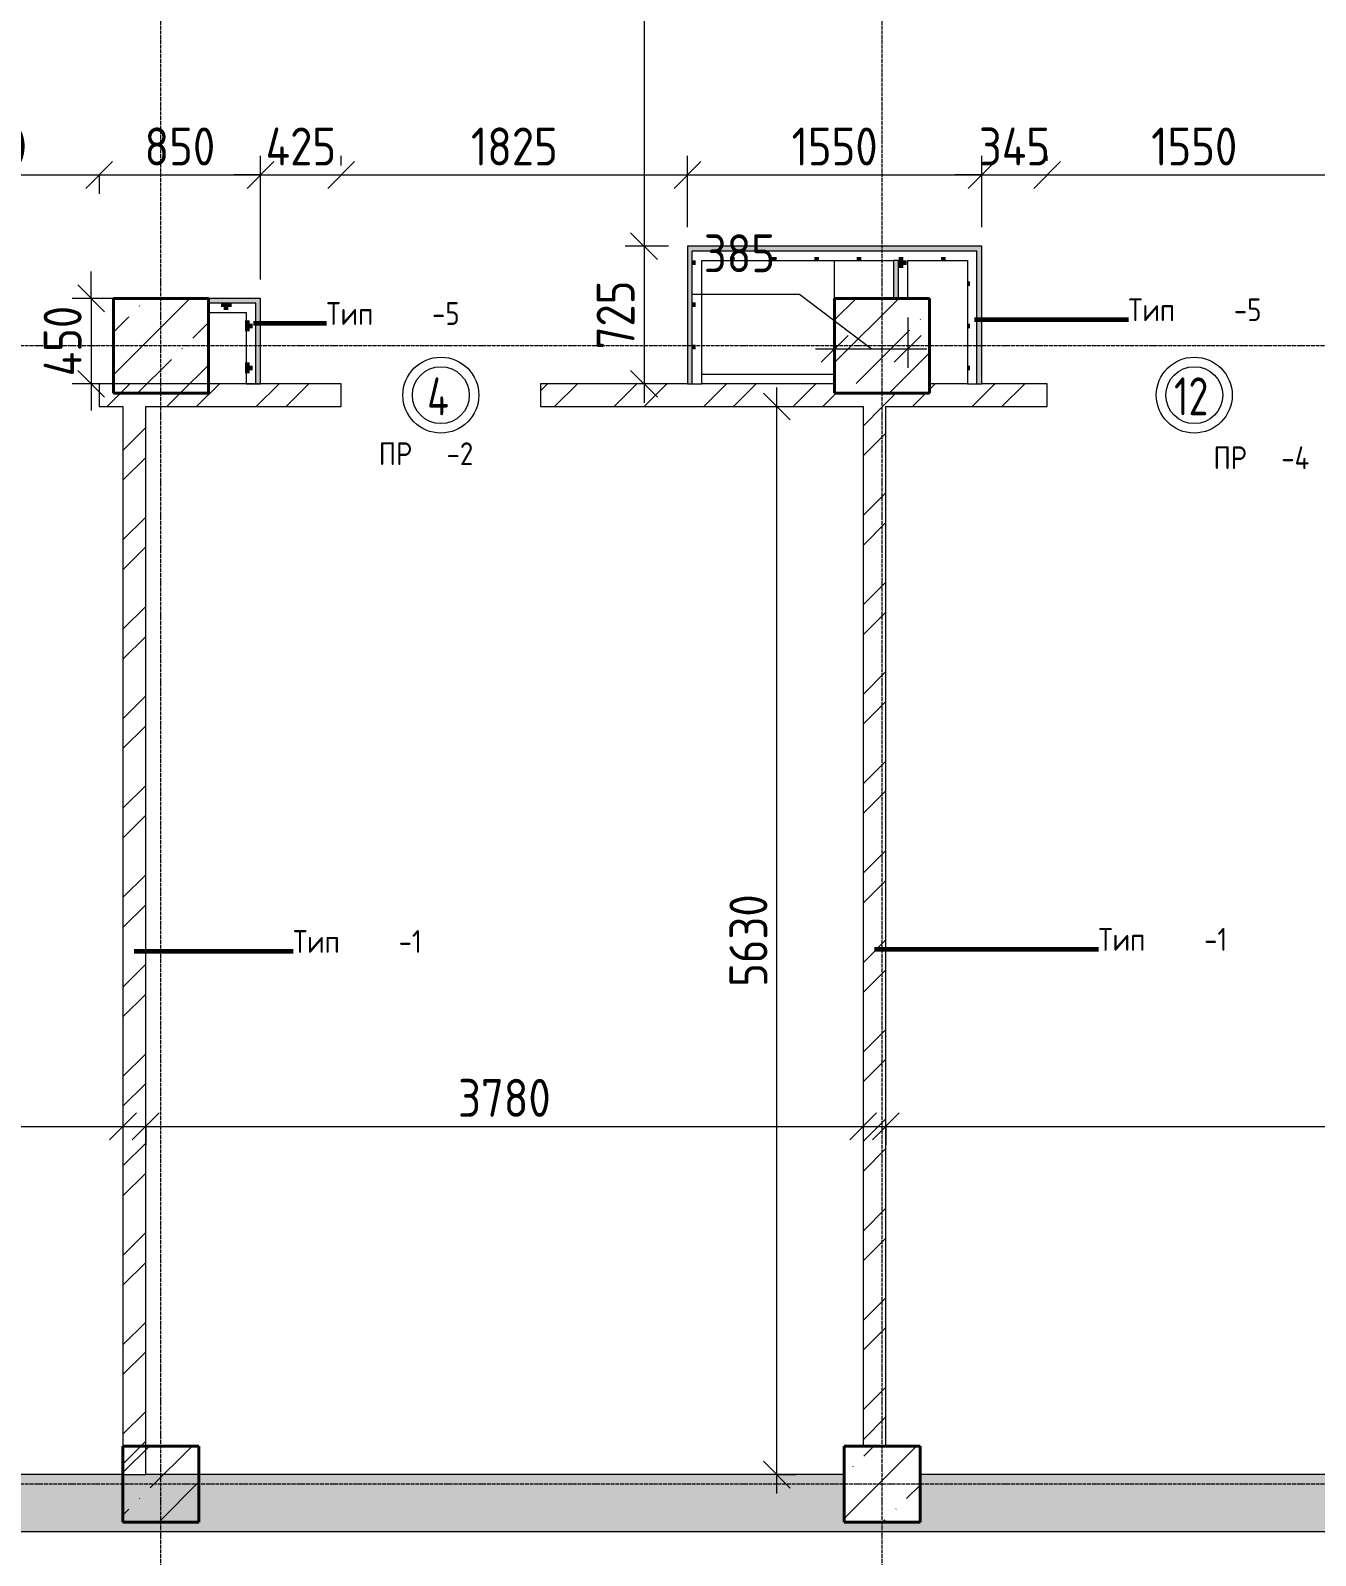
# Model space of a CAD drawing. Header units: millimetres. Extents: x -60946 to 138510, y -262288 to 24501.
# Drawn here: x 45113 to 51884, y -7371 to 667 of the extents above; entities that cross this region are included whole.
import ezdxf

# ---------------------------------------------------------------- set-up
doc = ezdxf.new("R2010")
doc.units = ezdxf.units.MM
doc.linetypes.add('ADSK_Линия сетки', pattern=[25, 20, -2.5, 0, -2.5])
for name, color, linetype, lineweight in [('0) 1 вып перегородка', 7, 'Continuous', 60), ('2)Тип-5', 1, 'Continuous', 60), ('Марки', 7, 'Continuous', 20), ('Марки дверей', 7, 'Continuous', 20), ('Несущие колонны', 7, 'Continuous', 18), ('Оси', 7, 'Continuous', 9), ('Перекрытие', 7, 'Continuous', 18), ('Размеры', 7, 'Continuous', 9), ('Стены внутренние', 7, 'Continuous', 18), ('Стены штриховка', 7, 'Continuous', 9)]:
    doc.layers.add(name, color=color, linetype=linetype, lineweight=lineweight)
doc.styles.add('GOST Common_3', font='', dxfattribs={"width": 0.9, "height": 200})
doc.styles.add('GOST Common_9', font='', dxfattribs={"width": 0.9, "height": 120})
doc.styles.add('GOST Common_B', font='', dxfattribs={"width": 0.8, "height": 200})
doc.styles.get('GOST Common_3').set_extended_font_data('GOST Common')
doc.styles.get('GOST Common_9').set_extended_font_data('GOST Common')
doc.styles.get('GOST Common_B').set_extended_font_data('GOST Common', bold=True)
doc.dimstyles.new('ADSK_Основной_2_0', dxfattribs={"dimscale": 304.8, "dimtxt": 201.142999, "dimasz": 0.463911, "dimexe": 0.328084, "dimexo": 0.328084, "dimgap": 0.164042, "dimtad": 1, "dimdec": 3, "dimrnd": 0.001, "dimdsep": 46, "dimtxsty": 'GOST Common_3', "dimblk1": 'OBLIQUE', "dimblk2": 'OBLIQUE', "dimsah": 1, "dimcen": 0.09, "dimdle": 0.328084, "dimazin": 2, "dimtfac": 1, "dimtdec": 4, "dimtix": 1, "dimtmove": 0, "dimatfit": 3, "dimfxl": 1, "dimtvp": 1, "dimtolj": 1, "dimtzin": 0, "dimlwd": 20, "dimlwe": 20, "dimarcsym": 2})
doc.dimstyles.new('ADSK_Основной_2_0_1', dxfattribs={"dimscale": 304.8, "dimtxt": 201.142999, "dimasz": 0.463911, "dimexe": 0.328084, "dimexo": 0.328084, "dimgap": 0.164042, "dimtad": 1, "dimdec": 3, "dimrnd": 0.001, "dimdsep": 46, "dimtxsty": 'GOST Common_3', "dimblk1": 'OBLIQUE', "dimblk2": 'OBLIQUE', "dimsah": 1, "dimcen": 0.09, "dimdle": 0.328084, "dimazin": 2, "dimtfac": 1, "dimtdec": 4, "dimtix": 1, "dimtmove": 1, "dimatfit": 3, "dimfxl": 1, "dimtvp": 1, "dimtolj": 1, "dimtzin": 0, "dimlwd": 20, "dimlwe": 20, "dimarcsym": 2})
doc.dimstyles.new('ADSK_Основной_2_0_2', dxfattribs={"dimscale": 304.8, "dimtxt": 201.142999, "dimasz": 0.463911, "dimexe": 0.328084, "dimexo": 0.328084, "dimgap": 0.164042, "dimtad": 1, "dimdec": 3, "dimrnd": 0.001, "dimdsep": 46, "dimtxsty": 'GOST Common_3', "dimblk1": 'OBLIQUE', "dimblk2": 'OBLIQUE', "dimsah": 1, "dimcen": 0.09, "dimdle": 0.328084, "dimazin": 2, "dimtfac": 1, "dimtdec": 4, "dimtix": 1, "dimtmove": 0, "dimatfit": 3, "dimfxl": 1, "dimtvp": 1, "dimtolj": 1, "dimtzin": 0, "dimlwd": 20, "dimlwe": 20, "dimarcsym": 2})
pattern_1 = [(45, (0, 0), (-224.5064, 224.5064), []), (45, (224.5, 0), (-224.5064, 224.5064), [396.875, -79.375, 3.353, -76.022])]
pattern_2 = [(45, (0, 0), (-235.7317, 235.7317), []), (45, (157.15, 0), (-235.7317, 235.7317), [])]
pattern_3 = [(0, (0, 0), (111.125, 111.125), [55.562, -166.687]), (90, (27.78, -27.78), (-111.125, 111.125), [55.562, -166.687])]

# ---------------------------------------------------------------- blocks, each defined once
blk = doc.blocks.new('ADSK_КолоннаЖБ_Прямоугольная - 400x400 мм-1809659-Кладочный план подвала')
at = {"layer": 'Несущие колонны', "lineweight": 40}
for p, q in [((-200, 200), (200, 200)), ((-200, -200), (-200, 200)), ((200, 200), (200, -200)), ((200, -200), (-200, -200))]:
    blk.add_line(p, q, dxfattribs=at)
blk = doc.blocks.new('ADSK_КолоннаЖБ_Прямоугольная - 500x500 мм-1807509-Кладочный план подвала')
at = {"layer": 'Несущие колонны', "lineweight": 40}
for p, q in [((-250, 250), (250, 250)), ((-250, -250), (-250, 250)), ((250, 250), (250, -250)), ((250, -250), (-250, -250))]:
    blk.add_line(p, q, dxfattribs=at)
blk = doc.blocks.new('ADSK_КолоннаЖБ_Прямоугольная - 500x500 мм-V13-Кладочный план подвала')
at = {"layer": 'Несущие колонны', "lineweight": 9}
h = blk.add_hatch(dxfattribs=at)
h.set_pattern_fill('FP_19', color=256, style=0, pattern_type=2)
h.set_pattern_definition([(315, (995.03, 49600), (224.5064, 224.5064), []), (315, (995.03, 49375.5), (224.5064, 224.5064), [396.875, -79.375, 3.353, -76.022])])
h.paths.add_polyline_path([(-250, -250), (250, -250), (250, 250), (-250, 250)])
at = {"layer": 'Несущие колонны', "lineweight": 40}
for p, q in [((-250, -250), (-250, 250)), ((-250, 250), (250, 250)), ((250, 250), (-250, 250)), ((-250, 250), (-250, -250)), ((250, 250), (250, -250)), ((250, -250), (250, 250)), ((250, -250), (-250, -250)), ((-250, -250), (250, -250))]:
    blk.add_line(p, q, dxfattribs=at)
blk = doc.blocks.new('_Oblique')
at = {"color": 0, "linetype": 'ByBlock', "lineweight": -2}
blk.add_line((-0.5, -0.5), (0.5, 0.5), dxfattribs=at)
blk = doc.blocks.new('DIMBLOCK36-Кладочный план подвала')
at = {"layer": 'Defpoints', "color": 0, "transparency": 16777216}
for p in [(42400, -5009.4), (45600, -5009.4), (45600, -5109.3)]:
    blk.add_point(p, dxfattribs=at)
at = {"layer": 'Размеры', "color": 0, "lineweight": 20, "transparency": 16777216}
for p, q in [((42300, -5109.3), (45700, -5109.3)), ((42400, -5109.4), (42400, -5209.3)), ((45600, -5109.4), (45600, -5209.3))]:
    blk.add_line(p, q, dxfattribs=at)
at = {"layer": 'Размеры', "color": 0, "lineweight": 20, "transparency": 16777216, "xscale": 141.4, "yscale": 141.4, "zscale": 141.4, "rotation": 180}
blk.add_blockref('_Oblique', (42400, -5109.3), dxfattribs=at)
at = {"layer": 'Размеры', "color": 0, "lineweight": 20, "transparency": 16777216, "xscale": 141.4, "yscale": 141.4, "zscale": 141.4}
blk.add_blockref('_Oblique', (45600, -5109.3), dxfattribs=at)
at = {"layer": 'Размеры', "color": 0, "lineweight": 9, "transparency": 16777216, "insert": (44000, -4959.3), "char_height": 200, "width": 605.475, "attachment_point": 5, "style": 'GOST Common_3'}
blk.add_mtext('\\A1;3200', dxfattribs=at)
blk = doc.blocks.new('М_двери1 - Марка экземпляра 2-3719212-Кладочный план подвала')
at = {"layer": 'Марки дверей'}
for radius in [2, 1.5]:
    blk.add_circle((0, 0), radius, dxfattribs=at)
blk = doc.blocks.new('DIMBLOCK397-Кладочный план подвала')
at = {"layer": 'Defpoints', "color": 0, "transparency": 16777216}
for p in [(44275, 5.8), (45475, 5.8), (45475, -94.2)]:
    blk.add_point(p, dxfattribs=at)
at = {"layer": 'Размеры', "color": 0, "lineweight": 20, "transparency": 16777216}
for p, q in [((44175, -94.2), (45575, -94.2)), ((44275, -94.2), (44275, -194.2)), ((45475, -94.2), (45475, -194.2))]:
    blk.add_line(p, q, dxfattribs=at)
at = {"layer": 'Размеры', "color": 0, "lineweight": 20, "transparency": 16777216, "xscale": 141.4, "yscale": 141.4, "zscale": 141.4, "rotation": 180}
blk.add_blockref('_Oblique', (44275, -94.2), dxfattribs=at)
at = {"layer": 'Размеры', "color": 0, "lineweight": 20, "transparency": 16777216, "xscale": 141.4, "yscale": 141.4, "zscale": 141.4}
blk.add_blockref('_Oblique', (45475, -94.2), dxfattribs=at)
at = {"layer": 'Размеры', "color": 0, "lineweight": 9, "transparency": 16777216, "insert": (44875, 55.8), "char_height": 200, "width": 560.473, "attachment_point": 5, "style": 'GOST Common_3'}
blk.add_mtext('\\A1;1200', dxfattribs=at)
blk = doc.blocks.new('DIMBLOCK398-Кладочный план подвала')
at = {"layer": 'Defpoints', "color": 0, "transparency": 16777216}
for p in [(45475, 5.8), (46325, -94.2), (46325, -745)]:
    blk.add_point(p, dxfattribs=at)
at = {"layer": 'Размеры', "color": 0, "lineweight": 20, "transparency": 16777216}
for p, q in [((46325, -645), (46325, 5.8)), ((45375, -94.2), (46425, -94.2)), ((45475, -94.2), (45475, -194.2))]:
    blk.add_line(p, q, dxfattribs=at)
at = {"layer": 'Размеры', "color": 0, "lineweight": 20, "transparency": 16777216, "xscale": 141.4, "yscale": 141.4, "zscale": 141.4, "rotation": 180}
blk.add_blockref('_Oblique', (45475, -94.2), dxfattribs=at)
at = {"layer": 'Размеры', "color": 0, "lineweight": 20, "transparency": 16777216, "xscale": 141.4, "yscale": 141.4, "zscale": 141.4}
blk.add_blockref('_Oblique', (46325, -94.2), dxfattribs=at)
at = {"layer": 'Размеры', "color": 0, "lineweight": 9, "transparency": 16777216, "insert": (45900, 55.8), "char_height": 200, "width": 454.106, "attachment_point": 5, "style": 'GOST Common_3'}
blk.add_mtext('\\A1;850', dxfattribs=at)
blk = doc.blocks.new('DIMBLOCK399-Кладочный план подвала')
at = {"layer": 'Defpoints', "color": 0, "transparency": 16777216}
for p in [(46750, -94.2), (46750, -145), (46325, -745)]:
    blk.add_point(p, dxfattribs=at)
at = {"layer": 'Размеры', "color": 0, "lineweight": 20, "transparency": 16777216}
for p, q in [((46325, -645), (46325, 5.8)), ((46750, -45), (46750, 5.8)), ((46325, -94.2), (46183.6, -94.2)), ((46325, -94.2), (46750, -94.2)), ((46750, -94.2), (46891.4, -94.2))]:
    blk.add_line(p, q, dxfattribs=at)
at = {"layer": 'Размеры', "color": 0, "lineweight": 20, "transparency": 16777216, "xscale": 141.4, "yscale": 141.4, "zscale": 141.4}
blk.add_blockref('_Oblique', (46325, -94.2), dxfattribs=at)
at = {"layer": 'Размеры', "color": 0, "lineweight": 20, "transparency": 16777216, "xscale": 141.4, "yscale": 141.4, "zscale": 141.4, "rotation": 180}
blk.add_blockref('_Oblique', (46750, -94.2), dxfattribs=at)
at = {"layer": 'Размеры', "color": 0, "lineweight": 9, "transparency": 16777216, "insert": (46537.5, 55.8), "char_height": 200, "width": 474.561, "attachment_point": 5, "style": 'GOST Common_3'}
blk.add_mtext('\\A1;425', dxfattribs=at)
blk = doc.blocks.new('DIMBLOCK400-Кладочный план подвала')
at = {"layer": 'Defpoints', "color": 0, "transparency": 16777216}
for p in [(46750, -145), (48575, -94.2), (48575, -470)]:
    blk.add_point(p, dxfattribs=at)
at = {"layer": 'Размеры', "color": 0, "lineweight": 20, "transparency": 16777216}
for p, q in [((46750, -45), (46750, 5.8)), ((48575, -370), (48575, 5.8)), ((46650, -94.2), (48675, -94.2))]:
    blk.add_line(p, q, dxfattribs=at)
at = {"layer": 'Размеры', "color": 0, "lineweight": 20, "transparency": 16777216, "xscale": 141.4, "yscale": 141.4, "zscale": 141.4, "rotation": 180}
blk.add_blockref('_Oblique', (46750, -94.2), dxfattribs=at)
at = {"layer": 'Размеры', "color": 0, "lineweight": 20, "transparency": 16777216, "xscale": 141.4, "yscale": 141.4, "zscale": 141.4}
blk.add_blockref('_Oblique', (48575, -94.2), dxfattribs=at)
at = {"layer": 'Размеры', "color": 0, "lineweight": 9, "transparency": 16777216, "insert": (47662.5, 55.8), "char_height": 200, "width": 560.473, "attachment_point": 5, "style": 'GOST Common_3'}
blk.add_mtext('\\A1;1825', dxfattribs=at)
blk = doc.blocks.new('DIMBLOCK401-Кладочный план подвала')
at = {"layer": 'Defpoints', "color": 0, "transparency": 16777216}
for p in [(50125, -94.2), (48575, -470), (50125, -470)]:
    blk.add_point(p, dxfattribs=at)
at = {"layer": 'Размеры', "color": 0, "lineweight": 20, "transparency": 16777216}
for p, q in [((48575, -370), (48575, 5.8)), ((50125, -370), (50125, 5.8)), ((48475, -94.2), (50225, -94.2))]:
    blk.add_line(p, q, dxfattribs=at)
at = {"layer": 'Размеры', "color": 0, "lineweight": 20, "transparency": 16777216, "xscale": 141.4, "yscale": 141.4, "zscale": 141.4, "rotation": 180}
blk.add_blockref('_Oblique', (48575, -94.2), dxfattribs=at)
at = {"layer": 'Размеры', "color": 0, "lineweight": 20, "transparency": 16777216, "xscale": 141.4, "yscale": 141.4, "zscale": 141.4}
blk.add_blockref('_Oblique', (50125, -94.2), dxfattribs=at)
at = {"layer": 'Размеры', "color": 0, "lineweight": 9, "transparency": 16777216, "insert": (49350, 55.8), "char_height": 200, "width": 560.473, "attachment_point": 5, "style": 'GOST Common_3'}
blk.add_mtext('\\A1;1550', dxfattribs=at)
blk = doc.blocks.new('DIMBLOCK402-Кладочный план подвала')
at = {"layer": 'Defpoints', "color": 0, "transparency": 16777216}
for p in [(50470, -94.2), (50470, -120), (50125, -470)]:
    blk.add_point(p, dxfattribs=at)
at = {"layer": 'Размеры', "color": 0, "lineweight": 20, "transparency": 16777216}
for p, q in [((50125, -370), (50125, 5.8)), ((50470, -20), (50470, 5.8)), ((50125, -94.2), (49983.6, -94.2)), ((50125, -94.2), (50470, -94.2)), ((50470, -94.2), (50611.4, -94.2))]:
    blk.add_line(p, q, dxfattribs=at)
at = {"layer": 'Размеры', "color": 0, "lineweight": 20, "transparency": 16777216, "xscale": 141.4, "yscale": 141.4, "zscale": 141.4}
blk.add_blockref('_Oblique', (50125, -94.2), dxfattribs=at)
at = {"layer": 'Размеры', "color": 0, "lineweight": 20, "transparency": 16777216, "xscale": 141.4, "yscale": 141.4, "zscale": 141.4, "rotation": 180}
blk.add_blockref('_Oblique', (50470, -94.2), dxfattribs=at)
at = {"layer": 'Размеры', "color": 0, "lineweight": 9, "transparency": 16777216, "insert": (50297.5, 55.8), "char_height": 200, "width": 474.561, "attachment_point": 5, "style": 'GOST Common_3'}
blk.add_mtext('\\A1;345', dxfattribs=at)
blk = doc.blocks.new('DIMBLOCK403-Кладочный план подвала')
at = {"layer": 'Defpoints', "color": 0, "transparency": 16777216}
for p in [(50470, -120), (52020, -94.2), (52020, -120)]:
    blk.add_point(p, dxfattribs=at)
at = {"layer": 'Размеры', "color": 0, "lineweight": 20, "transparency": 16777216}
for p, q in [((50470, -20), (50470, 5.8)), ((52020, -20), (52020, 5.8)), ((50370, -94.2), (52120, -94.2))]:
    blk.add_line(p, q, dxfattribs=at)
at = {"layer": 'Размеры', "color": 0, "lineweight": 20, "transparency": 16777216, "xscale": 141.4, "yscale": 141.4, "zscale": 141.4, "rotation": 180}
blk.add_blockref('_Oblique', (50470, -94.2), dxfattribs=at)
at = {"layer": 'Размеры', "color": 0, "lineweight": 20, "transparency": 16777216, "xscale": 141.4, "yscale": 141.4, "zscale": 141.4}
blk.add_blockref('_Oblique', (52020, -94.2), dxfattribs=at)
at = {"layer": 'Размеры', "color": 0, "lineweight": 9, "transparency": 16777216, "insert": (51245, 55.8), "char_height": 200, "width": 560.473, "attachment_point": 5, "style": 'GOST Common_3'}
blk.add_mtext('\\A1;1550', dxfattribs=at)
blk = doc.blocks.new('DIMBLOCK406-Кладочный план подвала')
at = {"layer": 'Defpoints', "color": 0, "transparency": 16777216}
for p in [(45720, -5009.4), (49500, -5009.4), (49500, -5109.3)]:
    blk.add_point(p, dxfattribs=at)
at = {"layer": 'Размеры', "color": 0, "lineweight": 20, "transparency": 16777216}
for p, q in [((45620, -5109.3), (49600, -5109.3)), ((45720, -5109.4), (45720, -5209.3)), ((49500, -5109.4), (49500, -5209.3))]:
    blk.add_line(p, q, dxfattribs=at)
at = {"layer": 'Размеры', "color": 0, "lineweight": 20, "transparency": 16777216, "xscale": 141.4, "yscale": 141.4, "zscale": 141.4, "rotation": 180}
blk.add_blockref('_Oblique', (45720, -5109.3), dxfattribs=at)
at = {"layer": 'Размеры', "color": 0, "lineweight": 20, "transparency": 16777216, "xscale": 141.4, "yscale": 141.4, "zscale": 141.4}
blk.add_blockref('_Oblique', (49500, -5109.3), dxfattribs=at)
at = {"layer": 'Размеры', "color": 0, "lineweight": 9, "transparency": 16777216, "insert": (47610, -4959.3), "char_height": 200, "width": 605.475, "attachment_point": 5, "style": 'GOST Common_3'}
blk.add_mtext('\\A1;3780', dxfattribs=at)
blk = doc.blocks.new('DIMBLOCK407-Кладочный план подвала')
at = {"layer": 'Defpoints', "color": 0, "transparency": 16777216}
for p in [(49620, -5009.4), (61550, -5009.4), (61550, -5109.3)]:
    blk.add_point(p, dxfattribs=at)
at = {"layer": 'Размеры', "color": 0, "lineweight": 20, "transparency": 16777216}
for p, q in [((49520, -5109.3), (61650, -5109.3)), ((49620, -5109.4), (49620, -5209.3)), ((61550, -5109.4), (61550, -5209.3))]:
    blk.add_line(p, q, dxfattribs=at)
at = {"layer": 'Размеры', "color": 0, "lineweight": 20, "transparency": 16777216, "xscale": 141.4, "yscale": 141.4, "zscale": 141.4, "rotation": 180}
blk.add_blockref('_Oblique', (49620, -5109.3), dxfattribs=at)
at = {"layer": 'Размеры', "color": 0, "lineweight": 20, "transparency": 16777216, "xscale": 141.4, "yscale": 141.4, "zscale": 141.4}
blk.add_blockref('_Oblique', (61550, -5109.3), dxfattribs=at)
at = {"layer": 'Размеры', "color": 0, "lineweight": 9, "transparency": 16777216, "insert": (55585, -4959.3), "char_height": 200, "width": 666.84, "attachment_point": 5, "style": 'GOST Common_3'}
blk.add_mtext('\\A1;11930', dxfattribs=at)
blk = doc.blocks.new('DIMBLOCK408-Кладочный план подвала')
at = {"layer": 'Defpoints', "color": 0, "transparency": 16777216}
for p in [(48945.8, -1315), (49045.8, -1315), (48945.8, -6945)]:
    blk.add_point(p, dxfattribs=at)
at = {"layer": 'Размеры', "color": 0, "lineweight": 20, "transparency": 16777216}
for p, q in [((49045.8, -7045), (49045.8, -1215)), ((49045.8, -1315), (49145.8, -1315)), ((49045.8, -6945), (49145.8, -6945))]:
    blk.add_line(p, q, dxfattribs=at)
at = {"layer": 'Размеры', "color": 0, "lineweight": 20, "transparency": 16777216, "xscale": 141.4, "yscale": 141.4, "zscale": 141.4}
for p, rotation in [((49045.8, -1315), 90), ((49045.8, -6945), 270)]:
    blk.add_blockref('_Oblique', p, dxfattribs=dict(at, rotation=rotation))
at = {"layer": 'Размеры', "color": 0, "lineweight": 9, "transparency": 16777216, "insert": (48895.8, -4130), "char_height": 200, "width": 605.475, "attachment_point": 5, "rotation": 90, "style": 'GOST Common_3'}
blk.add_mtext('\\A1;5630', dxfattribs=at)
blk = doc.blocks.new('DIMBLOCK410-Кладочный план подвала')
at = {"layer": 'Defpoints', "color": 0, "transparency": 16777216}
for p in [(49735, -745), (49350, -910.9), (49735, -1010.9)]:
    blk.add_point(p, dxfattribs=at)
at = {"layer": 'Размеры', "color": 0, "lineweight": 20, "transparency": 16777216}
for p, q in [((49164.7, -723.7), (48601.9, -723.7)), ((49542.5, -1010.9), (49164.7, -723.7)), ((49735, -845), (49735, -1110.9)), ((49250, -1010.9), (49835, -1010.9)), ((49350, -1010.9), (49350, -1110.9))]:
    blk.add_line(p, q, dxfattribs=at)
at = {"layer": 'Размеры', "color": 0, "lineweight": 20, "transparency": 16777216, "xscale": 141.4, "yscale": 141.4, "zscale": 141.4, "rotation": 180}
blk.add_blockref('_Oblique', (49350, -1010.9), dxfattribs=at)
at = {"layer": 'Размеры', "color": 0, "lineweight": 20, "transparency": 16777216, "xscale": 141.4, "yscale": 141.4, "zscale": 141.4}
blk.add_blockref('_Oblique', (49735, -1010.9), dxfattribs=at)
at = {"layer": 'Размеры', "color": 0, "lineweight": 9, "transparency": 16777216, "insert": (48660.6, -407.1), "char_height": 200, "width": 454.106, "attachment_point": 1, "line_spacing_factor": 1.022761, "style": 'GOST Common_3'}
blk.add_mtext('\\A1;385', dxfattribs=at)
blk = doc.blocks.new('DIMBLOCK507-Кладочный план подвала')
at = {"layer": 'Defpoints', "color": 0, "transparency": 16777216}
for p in [(48445.8, 2605), (48345.8, -470), (48575, -470)]:
    blk.add_point(p, dxfattribs=at)
at = {"layer": 'Размеры', "color": 0, "lineweight": 20, "transparency": 16777216}
for p, q in [((48345.8, 2705), (48345.8, -570)), ((48345.8, 2605), (48245.8, 2605)), ((48475, -470), (48245.8, -470))]:
    blk.add_line(p, q, dxfattribs=at)
at = {"layer": 'Размеры', "color": 0, "lineweight": 20, "transparency": 16777216, "xscale": 141.4, "yscale": 141.4, "zscale": 141.4}
for p, rotation in [((48345.8, 2605), 90), ((48345.8, -470), 270)]:
    blk.add_blockref('_Oblique', p, dxfattribs=dict(at, rotation=rotation))
at = {"layer": 'Размеры', "color": 0, "lineweight": 9, "transparency": 16777216, "insert": (48195.8, 1067.5), "char_height": 200, "width": 605.475, "attachment_point": 5, "rotation": 90, "style": 'GOST Common_3'}
blk.add_mtext('\\A1;3075', dxfattribs=at)
blk = doc.blocks.new('DIMBLOCK508-Кладочный план подвала')
at = {"layer": 'Defpoints', "color": 0, "transparency": 16777216}
for p in [(48575, -470), (48345.8, -1195), (48445.8, -1195)]:
    blk.add_point(p, dxfattribs=at)
at = {"layer": 'Размеры', "color": 0, "lineweight": 20, "transparency": 16777216}
for p, q in [((48345.8, -370), (48345.8, -1295)), ((48475, -470), (48245.8, -470)), ((48345.8, -1195), (48245.8, -1195))]:
    blk.add_line(p, q, dxfattribs=at)
at = {"layer": 'Размеры', "color": 0, "lineweight": 20, "transparency": 16777216, "xscale": 141.4, "yscale": 141.4, "zscale": 141.4}
for p, rotation in [((48345.8, -470), 90), ((48345.8, -1195), 270)]:
    blk.add_blockref('_Oblique', p, dxfattribs=dict(at, rotation=rotation))
at = {"layer": 'Размеры', "color": 0, "lineweight": 9, "transparency": 16777216, "insert": (48195.8, -832.5), "char_height": 200, "width": 454.106, "attachment_point": 5, "rotation": 90, "style": 'GOST Common_3'}
blk.add_mtext('\\A1;725', dxfattribs=at)
blk = doc.blocks.new('DIMBLOCK509-Кладочный план подвала')
at = {"layer": 'Defpoints', "color": 0, "transparency": 16777216}
for p in [(46050, -745), (45432.2, -1195), (46438, -1195)]:
    blk.add_point(p, dxfattribs=at)
at = {"layer": 'Размеры', "color": 0, "lineweight": 20, "transparency": 16777216}
for p, q in [((45432.2, -745), (45432.2, -603.6)), ((45950, -745), (45332.2, -745)), ((45432.2, -745), (45432.2, -1195)), ((46338, -1195), (45332.2, -1195)), ((45432.2, -1195), (45432.2, -1336.4))]:
    blk.add_line(p, q, dxfattribs=at)
at = {"layer": 'Размеры', "color": 0, "lineweight": 20, "transparency": 16777216, "xscale": 141.4, "yscale": 141.4, "zscale": 141.4}
for p, rotation in [((45432.2, -745), 270), ((45432.2, -1195), 90)]:
    blk.add_blockref('_Oblique', p, dxfattribs=dict(at, rotation=rotation))
at = {"layer": 'Размеры', "color": 0, "lineweight": 9, "transparency": 16777216, "insert": (45282.2, -970), "char_height": 200, "width": 474.561, "attachment_point": 5, "rotation": 90, "style": 'GOST Common_3'}
blk.add_mtext('\\A1;450', dxfattribs=at)

msp = doc.modelspace()

# ---------------------------------------------------------------- hatches: boundary and pattern name
at = {"layer": '2)Тип-5', "true_color": 0xd50000}
for points in [[(50067.649, -495.031), (50100, -495.031), (50100, -470.031), (48575, -470.031), (48575, -495.031), (50050, -495.031)], [(50125, -1195.031), (50125, -470.031), (50100, -470.031), (50100, -1195.031)], [(48575, -1195.031), (48600, -1195.031), (48600, -495.031), (48575, -495.031), (48575, -545.031)], [(49685, -745.031), (49685, -545.031), (49660, -545.031), (49660, -745.031)], [(46325, -770.031), (46325, -745.031), (46050, -745.031), (46050, -770.031), (46300, -770.031)], [(46325, -1195.031), (46325, -770.031), (46300, -770.031), (46300, -1195.031)]]:
    msp.add_hatch(color=12, dxfattribs=at).paths.add_polyline_path(points)
h = msp.add_hatch(dxfattribs=at)
h.set_pattern_fill('FP_4', color=12, style=0, pattern_type=2)
h.set_pattern_definition(pattern_3)
h.paths.add_polyline_path([(49735, -545.031), (50050, -545.031), (50050, -495.031), (48600, -495.031), (48600, -545.031), (49685, -545.031)])
h = msp.add_hatch(dxfattribs=at)
h.set_pattern_fill('FP_4', color=12, style=0, pattern_type=2)
h.set_pattern_definition(pattern_3)
h.paths.add_polyline_path([(48650, -1195.031), (48650, -545.031), (48600, -545.031), (48600, -1195.031)])
h = msp.add_hatch(dxfattribs=at)
h.set_pattern_fill('FP_4', color=12, style=0, pattern_type=2)
h.set_pattern_definition(pattern_3)
h.paths.add_polyline_path([(49735, -745.031), (49735, -545.031), (49685, -545.031), (49685, -745.031)])
h = msp.add_hatch(dxfattribs=at)
h.set_pattern_fill('FP_4', color=12, style=0, pattern_type=2)
h.set_pattern_definition(pattern_3)
h.paths.add_polyline_path([(50067.649, -1195.031), (50100, -1195.031), (50100, -495.031), (50050, -495.031), (50050, -1195.031)])
h = msp.add_hatch(dxfattribs=at)
h.set_pattern_fill('FP_4', color=12, style=0, pattern_type=2)
h.set_pattern_definition(pattern_3)
h.paths.add_polyline_path([(46300, -820.031), (46300, -770.031), (46050, -770.031), (46050, -820.031), (46250, -820.031)])
h = msp.add_hatch(dxfattribs=at)
h.set_pattern_fill('FP_4', color=12, style=0, pattern_type=2)
h.set_pattern_definition(pattern_3)
h.paths.add_polyline_path([(46300, -1195.031), (46300, -820.031), (46250, -820.031), (46250, -1195.031)])
at = {"layer": 'Несущие колонны', "lineweight": 9}
h = msp.add_hatch(dxfattribs=at)
h.set_pattern_fill('FP_3', color=256, style=0, pattern_type=2)
h.set_pattern_definition(pattern_1)
h.paths.add_polyline_path([(46050, -1245.031), (46050, -745.031), (45550, -745.031), (45550, -1245.031)])
h = msp.add_hatch(dxfattribs=at)
h.set_pattern_fill('FP_3', color=256, style=0, pattern_type=2)
h.set_pattern_definition(pattern_1)
h.paths.add_polyline_path([(46000, -7195.031), (46000, -6795.031), (45600, -6795.031), (45600, -7195.031)])
h = msp.add_hatch(dxfattribs=at)
h.set_pattern_fill('FP_3', color=256, style=0, pattern_type=2)
h.set_pattern_definition(pattern_1)
h.paths.add_polyline_path([(49800, -7195.031), (49800, -6795.031), (49400, -6795.031), (49400, -7195.031)])
at = {"layer": 'Стены внутренние', "lineweight": 9}
h = msp.add_hatch(dxfattribs=at)
h.set_pattern_fill('FP_2', color=256, style=0, pattern_type=2)
h.set_pattern_definition(pattern_2)
h.paths.add_polyline_path([(61550, -1315.031), (61550, -1245.031), (61350, -1245.031), (61350, -1195.031), (61175, -1195.031), (61175, -1315.031)])
h.paths.add_polyline_path([(60125, -1315.031), (60125, -1195.031), (55850, -1195.031), (55850, -1245.031), (55350, -1245.031), (55350, -1195.031), (52020, -1195.031), (52020, -1315.031), (58221.4367, -1315.031)])
h.paths.add_polyline_path([(49850, -1315.031), (50470, -1315.031), (50470, -1195.031), (49850, -1195.031), (49850, -1245.031), (49350, -1245.031), (49350, -1195.031), (47800, -1195.031), (47800, -1315.031), (49620, -1315.031)])
h.paths.add_polyline_path([(46750, -1315.031), (46750, -1195.031), (45475, -1195.031), (45475, -1315.031), (45720, -1315.031)])
h.paths.add_polyline_path([(44275, -1315.031), (44275, -1195.031), (41455, -1195.031), (41455, -1315.031), (42400, -1315.031)])
h.paths.add_polyline_path([(40255, -1315.031), (40255, -1195.031), (37725, -1195.031), (37725, -1315.031), (38295, -1315.031)])
h.paths.add_polyline_path([(36478.0028, -1315.031), (36675, -1315.031), (36675, -1195.031), (32880, -1195.031), (32880, -1315.031), (34000, -1315.031)])
h.paths.add_polyline_path([(31830, -1315.031), (31830, -1195.031), (28050, -1195.031), (28050, -1245.031), (28000, -1245.031), (28000, -1315.031), (31042.1443, -1315.031)])
h = msp.add_hatch(dxfattribs=at)
h.set_pattern_fill('FP_2', color=256, style=0, pattern_type=2)
h.set_pattern_definition(pattern_2)
h.paths.add_polyline_path([(45720, -6945.031), (45720, -1315.031), (45600, -1315.031), (45600, -6945.031)])
h = msp.add_hatch(dxfattribs=at)
h.set_pattern_fill('FP_2', color=256, style=0, pattern_type=2)
h.set_pattern_definition(pattern_2)
h.paths.add_polyline_path([(49620, -6795.031), (49620, -1315.031), (49500, -1315.031), (49500, -6795.031)])
h = msp.add_hatch(dxfattribs=at)
h.set_pattern_fill('FP_3', color=256, style=0, pattern_type=2)
h.set_pattern_definition(pattern_1)
h.paths.add_polyline_path([(61550, -7245.031), (61550, -6945.031), (49800, -6945.031), (49800, -7195.031), (49400, -7195.031), (49400, -6945.031), (34000, -6945.031), (34000, -7195.031), (33600, -7195.031), (33600, -6945.031), (28000, -6945.031), (28000, -7195.031), (27600, -7195.031), (27600, -6945.031), (22000, -6945.031), (22000, -7195.031), (21600, -7195.031), (21600, -6945.031), (9000, -6945.031), (9000, -7195.031), (8600, -7195.031), (8600, -6945.031), (3000, -6945.031), (3000, -7195.031), (2600, -7195.031), (2600, -6945.031), (-13400, -6945.031), (-13400, -7195.031), (-13800, -7195.031), (-13800, -6945.031), (-19400, -6945.031), (-19400, -7195.031), (-19550, -7195.031), (-19550, -7245.031), (52785.5782, -7245.031)])

# ---------------------------------------------------------------- linework, layer by layer
at = {"layer": '0) 1 вып перегородка'}
for p, q in [((46287.5, -875.7064), (46673.1328, -875.7064)), ((50087.5, -855.7834), (50898.1574, -855.7834)), ((49560, -4174.8219), (50741.2541, -4174.8219)), ((45660, -4185.7465), (46497.1574, -4185.7465))]:
    msp.add_line(p, q, dxfattribs=at)
at = {"layer": 'Несущие колонны', "lineweight": 9}
for p, q in [((46050, -745.031), (45550, -745.031)), ((45550, -745.031), (45550, -1245.031)), ((46050, -1245.031), (46050, -745.031)), ((45550, -1245.031), (46050, -1245.031)), ((46000, -6795.031), (45600, -6795.031)), ((45600, -6795.031), (45600, -7195.031)), ((46000, -7195.031), (46000, -6795.031)), ((49500, -6795.031), (49400, -6795.031)), ((49400, -6795.031), (49400, -6945.031)), ((49620, -6795.031), (49500, -6795.031)), ((49800, -6795.031), (49620, -6795.031)), ((49800, -6945.031), (49800, -6795.031)), ((45600, -7195.031), (46000, -7195.031))]:
    msp.add_line(p, q, dxfattribs=at)
at = {"layer": 'Оси', "linetype": 'ADSK_Линия сетки', "lineweight": 5}
for p, q in [((45800, -10973.8823), (45800, 10027.4451)), ((49600, -10973.8823), (49600, 10027.4451)), ((62221.372, -995.031), (-25240.0967, -995.031)), ((62221.372, -6995.031), (-25240.0967, -6995.031))]:
    msp.add_line(p, q, dxfattribs=at)
at = {"layer": 'Перекрытие'}
for p, q in [((49350, -745.031), (49350, -545.031)), ((48650, -1145.031), (49350, -1145.031))]:
    msp.add_line(p, q, dxfattribs=at)
at = {"layer": 'Стены внутренние', "lineweight": 5}
for p, q in [((50125, -470.031), (48575, -470.031)), ((48575, -470.031), (48575, -1195.031)), ((50125, -1195.031), (50125, -470.031)), ((48650, -545.031), (49660, -545.031)), ((48650, -1195.031), (48650, -545.031)), ((49660, -545.031), (49660, -745.031)), ((49735, -545.031), (50050, -545.031)), ((49735, -745.031), (49735, -545.031)), ((50050, -545.031), (50050, -1195.031)), ((46325, -745.031), (46050, -745.031)), ((46050, -745.031), (46050, -820.031)), ((46325, -1195.031), (46325, -745.031)), ((46050, -820.031), (46250, -820.031)), ((46250, -820.031), (46250, -1195.031)), ((46250, -1195.031), (45475, -1195.031)), ((45475, -1195.031), (45475, -1315.031)), ((46750, -1195.031), (46325, -1195.031)), ((46750, -1315.031), (46750, -1195.031)), ((48575, -1195.031), (47800, -1195.031)), ((47800, -1195.031), (47800, -1315.031)), ((49350, -1195.031), (48650, -1195.031)), ((50050, -1195.031), (49850, -1195.031)), ((50470, -1195.031), (50125, -1195.031)), ((50470, -1315.031), (50470, -1195.031)), ((45475, -1315.031), (45600, -1315.031)), ((45600, -1315.031), (45600, -6945.031)), ((45720, -6945.031), (45720, -1315.031)), ((45720, -1315.031), (46750, -1315.031)), ((47800, -1315.031), (49500, -1315.031)), ((49500, -1315.031), (49500, -6795.031)), ((49620, -6795.031), (49620, -1315.031)), ((49620, -1315.031), (50470, -1315.031)), ((49500, -6795.031), (49620, -6795.031)), ((45600, -6945.031), (42400, -6945.031)), ((49400, -6945.031), (45720, -6945.031)), ((61550, -6945.031), (49800, -6945.031)), ((-19850, -7245.031), (61850, -7245.031))]:
    msp.add_line(p, q, dxfattribs=at)
at = {"layer": 'Стены штриховка', "lineweight": 9}
for p, q in [((48600, -495.031), (50100, -495.031)), ((48600, -1195.031), (48600, -495.031)), ((49685, -545.031), (49660, -545.031)), ((49685, -545.031), (49685, -745.031)), ((50100, -1195.031), (50100, -495.031)), ((46300, -770.031), (46050, -770.031)), ((46300, -1195.031), (46300, -770.031)), ((46250, -1195.031), (46325, -1195.031)), ((48575, -1195.031), (48650, -1195.031)), ((50050, -1195.031), (50125, -1195.031)), ((45600, -6945.031), (45720, -6945.031))]:
    msp.add_line(p, q, dxfattribs=at)

# ---------------------------------------------------------------- block references
at = {"layer": 'Марки дверей', "xscale": 99.99999999999993, "yscale": 99.99999999999993, "zscale": 99.99999999999993}
for p in [(47275, -1255.031), (51245, -1255.031)]:
    msp.add_blockref('М_двери1 - Марка экземпляра 2-3719212-Кладочный план подвала', p, dxfattribs=at)
at = {"layer": 'Несущие колонны', "lineweight": 40, "rotation": 89.9999999999999}
for name, p in [('ADSK_КолоннаЖБ_Прямоугольная - 500x500 мм-1807509-Кладочный план подвала', (45800, -995.031)), ('ADSK_КолоннаЖБ_Прямоугольная - 400x400 мм-1809659-Кладочный план подвала', (45800, -6995.031)), ('ADSK_КолоннаЖБ_Прямоугольная - 400x400 мм-1809659-Кладочный план подвала', (49600, -6995.031))]:
    msp.add_blockref(name, p, dxfattribs=at)
at = {"layer": 'Несущие колонны', "rotation": 89.9999999999999}
msp.add_blockref('ADSK_КолоннаЖБ_Прямоугольная - 500x500 мм-V13-Кладочный план подвала', (49600, -995.031), dxfattribs=at)

# ---------------------------------------------------------------- texts
at = {"layer": '0) 1 вып перегородка', "color": 116, "lineweight": 9, "true_color": 0x008040, "char_height": 120, "attachment_point": 1, "style": 'GOST Common_9'}
for s, insert, width in [('Тип', (46673.1328, -764.7793), 673.4175), ('-5', (47228.7578, -764.7793), 432.91125), ('Тип', (50898.1574, -744.8563), 673.4175), ('-5', (51453.7824, -744.8563), 432.91125), ('Тип', (46497.1574, -4074.8194), 673.4175), ('-1', (47052.7824, -4074.8194), 368.77625), ('Тип', (50741.2541, -4063.8948), 673.4175), ('-1', (51296.8791, -4063.8948), 368.77625)]:
    msp.add_mtext(s, dxfattribs=dict(at, insert=insert, width=width))
at = {"layer": 'Марки', "lineweight": 9, "char_height": 120, "attachment_point": 1, "style": 'GOST Common_9'}
for s, insert, width in [('ПР', (46948.2328, -1503.6996), 432.91125), ('-2', (47305.4203, -1503.6996), 389.620125), ('ПР', (51346.4374, -1525.0499), 432.91125), ('-4', (51703.6249, -1525.0499), 411.265687)]:
    msp.add_mtext(s, dxfattribs=dict(at, insert=insert, width=width))
at = {"layer": 'Марки дверей', "lineweight": 5, "char_height": 200, "attachment_point": 1, "style": 'GOST Common_B'}
for s, insert, width in [('\\fGOST Common|b1|i0|c204|p34|;\\W.8;4', (47202.9426, -1161.3721), 166.751), ('12', (51138.5426, -1161.3721), 250.1265)]:
    msp.add_mtext(s, dxfattribs=dict(at, insert=insert, width=width))

# ---------------------------------------------------------------- dimensions: what is measured, and where the dimension line sits
at = {"layer": 'Размеры', "lineweight": 9}
for base, p1, p2, override, picture, middle in [((48345.8283, -470.031), (48445.8132, 2604.969), (48575, -470.031), {"dimpost": '<>', "dimfxl": 3077.712499}, 'DIMBLOCK507-Кладочный план подвала', (48195.8283, 1067.469)), ((48345.8283, -1195.031), (48575, -470.031), (48445.8132, -1195.031), {"dimpost": '<>', "dimfxl": 736.419871}, 'DIMBLOCK508-Кладочный план подвала', (48195.8283, -832.531)), ((45432.1709, -1195.031), (46050, -745.031), (46438, -1195.031), {"dimpost": '<>', "dimfxl": 594.175058}, 'DIMBLOCK509-Кладочный план подвала', (45282.1709, -970.031)), ((49045.8283, -1315.031), (48945.8434, -6945.031), (48945.8434, -1315.031), {"dimpost": '<>', "dimfxl": 5630}, 'DIMBLOCK408-Кладочный план подвала', (48895.8283, -4130.031))]:
    dim = msp.add_linear_dim(base=base, p1=p1, p2=p2, angle=90, dimstyle='ADSK_Основной_2_0_2', override=override, dxfattribs=at)
    dim.commit()
    dim.dimension.update_dxf_attribs({"geometry": picture, "text_midpoint": middle})
for base, p1, p2, dimstyle, override, picture, middle in [((45475, -94.2276), (44275, 5.7573), (45475, 5.7573), 'ADSK_Основной_2_0_2', {"dimpost": '<>', "dimfxl": 1200}, 'DIMBLOCK397-Кладочный план подвала', (44875, 55.7724)), ((46325, -94.2276), (45475, 5.7573), (46325, -745.031), 'ADSK_Основной_2_0_2', {"dimpost": '<>', "dimfxl": 1134.100137}, 'DIMBLOCK398-Кладочный план подвала', (45900, 55.7724)), ((46750, -94.2276), (46325, -745.031), (46750, -145.031), 'ADSK_Основной_2_0_2', {"dimpost": '<>', "dimfxl": 735.272058}, 'DIMBLOCK399-Кладочный план подвала', (46537.5, 55.7724)), ((48575, -94.2276), (46750, -145.031), (48575, -470.031), 'ADSK_Основной_2_0_2', {"dimpost": '<>', "dimfxl": 1853.712491}, 'DIMBLOCK400-Кладочный план подвала', (47662.5, 55.7724)), ((50125, -94.2276), (48575, -470.031), (50125, -470.031), 'ADSK_Основной_2_0_2', {"dimpost": '<>', "dimfxl": 1550}, 'DIMBLOCK401-Кладочный план подвала', (49350, 55.7724)), ((50470, -94.2276), (50125, -470.031), (50470, -120.031), 'ADSK_Основной_2_0_2', {"dimpost": '<>', "dimfxl": 491.451931}, 'DIMBLOCK402-Кладочный план подвала', (50297.5, 55.7724)), ((52020, -94.2276), (50470, -120.031), (52020, -120.031), 'ADSK_Основной_2_0_2', {"dimpost": '<>', "dimfxl": 1550}, 'DIMBLOCK403-Кладочный план подвала', (51245, 55.7724)), ((45600, -5109.3369), (42400, -5009.352), (45600, -5009.352), 'ADSK_Основной_2_0', {"dimpost": '<>', "dimfxl": 3200}, 'DIMBLOCK36-Кладочный план подвала', (44000, -4959.3369)), ((49500, -5109.3369), (45720, -5009.352), (49500, -5009.352), 'ADSK_Основной_2_0_2', {"dimpost": '<>', "dimfxl": 3780}, 'DIMBLOCK406-Кладочный план подвала', (47610, -4959.3369)), ((61550, -5109.3369), (49620, -5009.352), (61550, -5009.352), 'ADSK_Основной_2_0_2', {"dimpost": '<>', "dimfxl": 11930}, 'DIMBLOCK407-Кладочный план подвала', (55585, -4959.3369))]:
    dim = msp.add_linear_dim(base=base, p1=p1, p2=p2, dimstyle=dimstyle, override=override, dxfattribs=at)
    dim.commit()
    dim.dimension.update_dxf_attribs({"geometry": picture, "text_midpoint": middle})
dim = msp.add_linear_dim(base=(49735, -1010.9323), p1=(49350, -910.9474), p2=(49735, -745.031), dimstyle='ADSK_Основной_2_0_1', override={"dimpost": '<>', "dimfxl": 419.22936}, dxfattribs=at)
dim.commit()
dim.dimension.update_dxf_attribs({"geometry": 'DIMBLOCK410-Кладочный план подвала', "text_midpoint": (49114.7277, -723.7367), "dimtype": 160})

doc.saveas('drawing.dxf')
